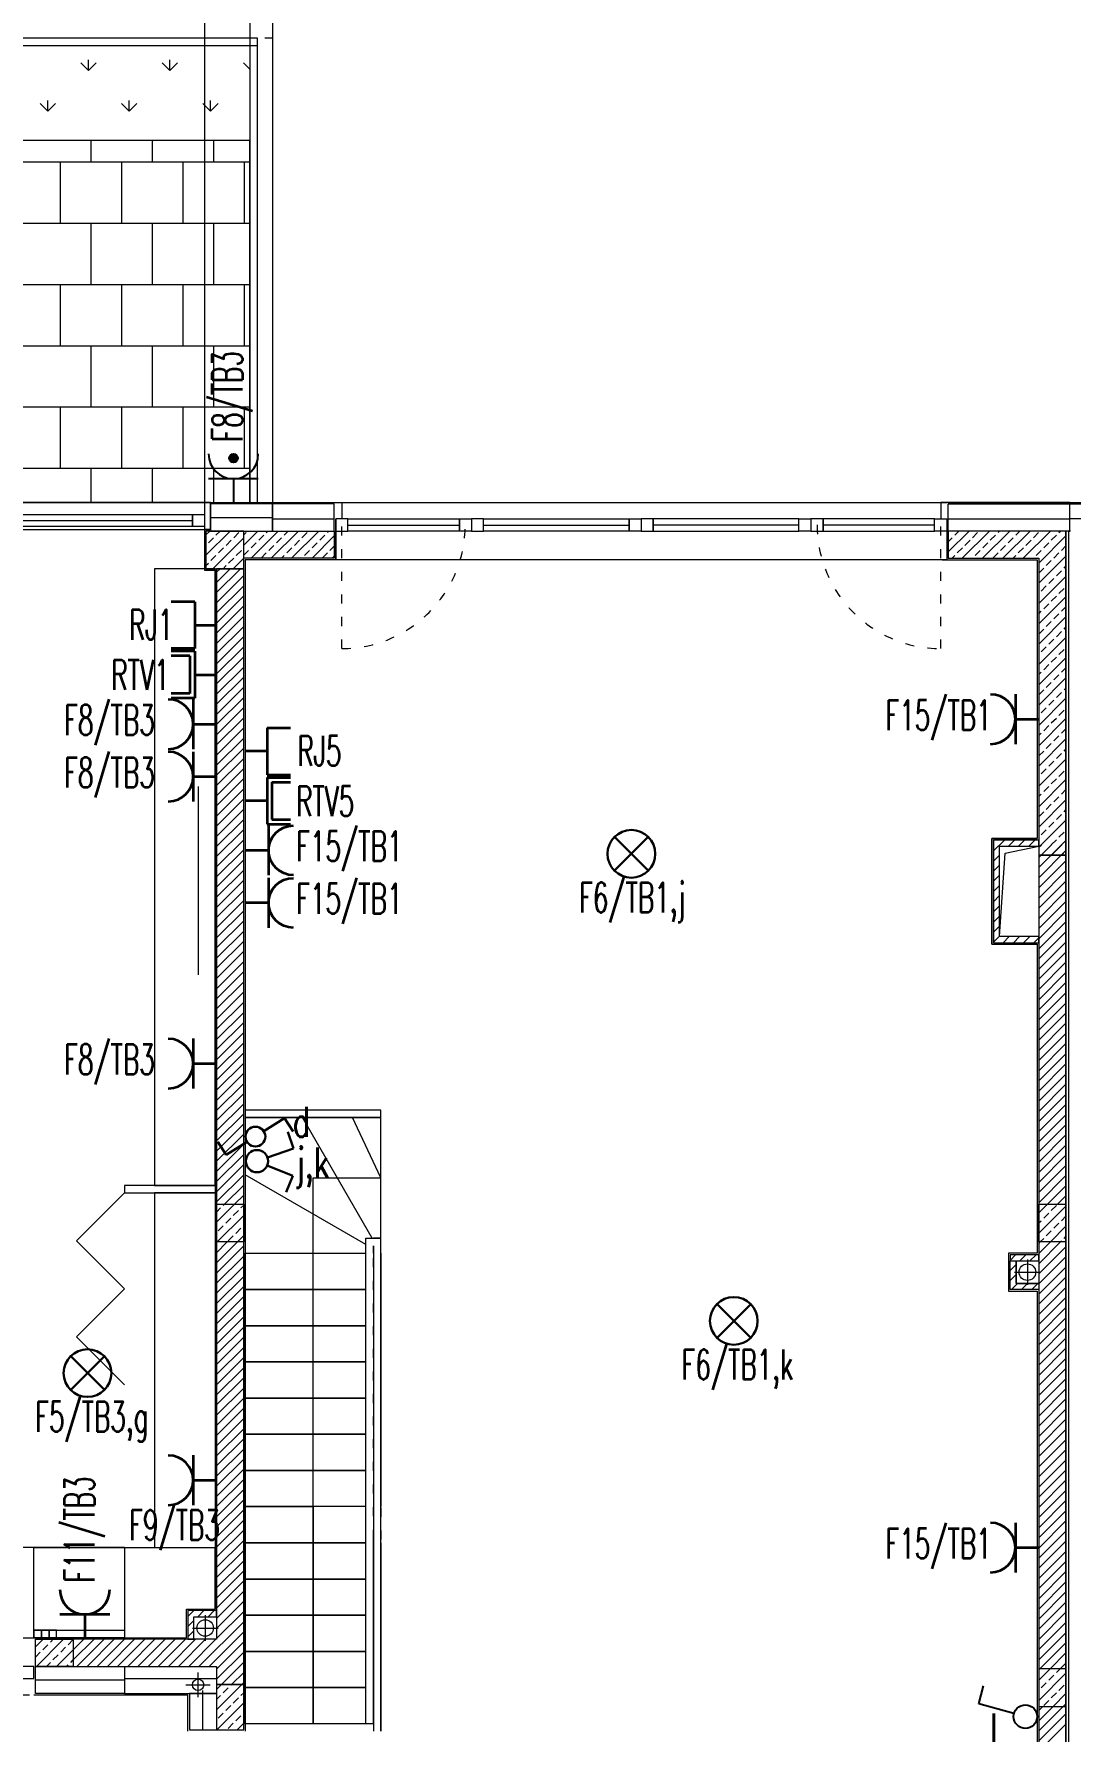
# Model space of a CAD drawing. Header units: millimetres. Extents: x 1780 to 154263, y -7240 to 17216.
# Drawn here: x 71203 to 71889, y 3491 to 4617 of the extents above; entities that cross this region are included whole.
import ezdxf
from ezdxf.enums import TextEntityAlignment as Align

# ---------------------------------------------------------------- set-up
doc = ezdxf.new("R2010")
doc.units = ezdxf.units.MM
doc.linetypes.add('ACAD_ISO03W100', pattern=[30, 12, -18])
for name, color, linetype, lineweight in [('2d_SX_aranżacja drukowana', 200, 'Continuous', 5), ('2d_SX_aranżacja niedrukowana', 191, 'Continuous', 5), ('2d_SX_gruba przekroje', 90, 'Continuous', 20), ('2d_SX_instalacje - kanalizacja opadowa', 130, 'Continuous', 5), ('2d_SX_instalacje szkic - kanalizacja sanitarna', 44, 'Continuous', 5), ('2d_SX_oznaczenia', 40, 'Continuous', 0), ('2d_SX_przebicia', 96, 'Continuous', 13), ('2d_SX_stolarka drzwiowa', 211, 'Continuous', 5), ('2d_SX_stolarka okienna', 5, 'Continuous', 5), ('2d_SX_szraf', 251, 'Continuous', 0), ('2d_SX_warstwy', 181, 'Continuous', 9), ('2d_SX_widok', 10, 'Continuous', 9)]:
    doc.layers.add(name, color=color, linetype=linetype, lineweight=lineweight)
doc.layers.add('2d_SX_PZT_50% pow biol czynna', color=7, linetype='Continuous', lineweight=9, true_color=0x328217)
doc.layers.add('2d_SX_rewizja 18 września', color=210, linetype='Continuous')
doc.layers.add('60 instalacje elektryka', color=10, linetype='Continuous')
doc.styles.add('OPIS', font='simplex.shx', dxfattribs={"width": 0.7, "height": 4})
doc.styles.add('superhelix light', font='')
doc.styles.get('superhelix light').set_extended_font_data('Bahnschrift Light')
doc.linetypes.add('ZIGZAG', pattern='A,0.00254,-5.08,[131,ltypeshp.shx,S=5.08,R=0,X=-5.08,Y=0],-10.16,[131,ltypeshp.shx,S=5.08,R=180,X=5.08,Y=0],-5.08', length=20.32254)

# ---------------------------------------------------------------- blocks, each defined once
blk = doc.blocks.new('PDKLD 1 A')
at = {"layer": '2d_SX_aranżacja drukowana', "color": 8}
for p, q in [((76495, -14179), (76195, -14179)), ((76495, -14179), (76555, -14179)), ((76555, -14220), (76555, -14179)), ((76195, -14239), (76536, -14239))]:
    blk.add_line(p, q, dxfattribs=at)
at = {"layer": '2d_SX_aranżacja drukowana', "color": 8, "ltscale": 5}
for p, q in [((76435, -14179), (76495, -14179)), ((76435, -14239), (76435, -14179)), ((76495, -14179), (76495, -14239)), ((76440, -14234), (76435, -14234)), ((76435, -14234), (76435, -14239)), ((76435, -14239), (76435, -14234)), ((76435, -14234), (76495, -14234)), ((76445, -14234), (76440, -14234)), ((76440, -14234), (76440, -14239)), ((76440, -14239), (76440, -14234)), ((76450, -14234), (76445, -14234)), ((76445, -14234), (76445, -14239)), ((76445, -14239), (76445, -14234)), ((76450, -14239), (76450, -14234)), ((76435, -14239), (76440, -14239)), ((76495, -14239), (76435, -14239)), ((76440, -14239), (76445, -14239)), ((76445, -14239), (76450, -14239))]:
    blk.add_line(p, q, dxfattribs=at)
at = {"layer": '2d_SX_aranżacja niedrukowana', "color": 8}
for p, q in [((76555, -13530), (76515, -13530)), ((76515, -13530), (76515, -13939)), ((76555, -13939), (76555, -13530)), ((76543.8, -13674.5), (76543.8, -13799.4)), ((76495, -13939), (76495, -13944)), ((76555, -13939), (76495, -13939)), ((76495, -13939), (76495, -13944)), ((76495, -13944), (76555, -13944)), ((76515, -13939), (76555, -13939)), ((76555, -13944), (76515, -13944)), ((76515, -13944), (76515, -14179)), ((76500, -14179), (76515, -14179))]:
    blk.add_line(p, q, dxfattribs=at)
at = {"layer": '2d_SX_gruba przekroje', "color": 8}
for p, q in [((76552, -13504), (76552, -13486)), ((76552, -13486), (76635, -13486)), ((76635, -13486), (76639, -13486)), ((76639, -13486), (76639, -13497)), ((77040, -13486), (77036, -13486)), ((77036, -13486), (77036, -13497)), ((77100, -13486), (77040, -13486)), ((77121.5, -13486), (77100, -13486)), ((77121.5, -13486), (77143, -13486)), ((76552, -13504), (76548, -13504)), ((76548, -13504), (76548, -13531)), ((76639, -13497), (76635, -13497)), ((76635, -13497), (76635, -13524)), ((77036, -13497), (77040, -13497)), ((77040, -13497), (77040, -13524)), ((76635, -13524), (76575, -13524)), ((76575, -13524), (76575, -14277)), ((77040, -13524), (77036.9, -13524)), ((77036.9, -13524), (77100, -13524)), ((77100, -13524), (77100, -13709)), ((76548, -13531), (76555, -13531)), ((76555, -13531), (76555, -14220)), ((77070, -13779), (77070, -13709)), ((77070, -13709), (77100, -13709)), ((77070, -13773), (77070, -13709)), ((77070, -13709), (77100, -13709)), ((77100, -13709), (77070, -13709)), ((77070, -13709), (77070, -13779)), ((77070, -13779), (77100, -13779)), ((77070, -13779), (77100, -13779)), ((77100, -13779), (77100, -13984)), ((77100, -13984), (77081, -13984)), ((77081, -13984), (77081, -13990)), ((77081, -13990), (77081, -14009)), ((77081, -14003), (77081, -14009)), ((77081, -14009), (77100, -14009)), ((77081, -14009), (77100, -14009)), ((77100, -14009), (77100, -14239)), ((76536, -14239), (76536, -14220)), ((76536, -14220), (76555, -14220)), ((76536, -14239), (76536, -14220)), ((76536, -14220), (76555, -14220)), ((76435, -14239), (76536, -14239)), ((77100, -14239), (77100, -14239)), ((77100, -14239), (77100, -14282)), ((76537, -14277), (76435, -14277)), ((76537, -14301), (76537, -14277)), ((76575, -14277), (76575, -14301)), ((77100, -14282), (77100, -14282)), ((77100, -14282), (77100, -14688))]:
    blk.add_line(p, q, dxfattribs=at)
at = {"layer": '2d_SX_instalacje - kanalizacja opadowa', "color": 8}
for p, q in [((76535.6, -14270.2), (76551.9, -14270.2)), ((76543.8, -14278.4), (76543.8, -14262))]:
    blk.add_line(p, q, dxfattribs=at)
blk.add_circle((76543.8, -14270.2), 3.75, dxfattribs=at)
at = {"layer": '2d_SX_instalacje szkic - kanalizacja sanitarna', "color": 8}
for p, q in [((77093.5, -13988), (77093.5, -14005)), ((77085, -13996.5), (77102, -13996.5)), ((76548.5, -14224), (76548.5, -14241)), ((76540, -14232.5), (76557, -14232.5))]:
    blk.add_line(p, q, dxfattribs=at)
for centre in [(77093.5, -13996.5), (76548.5, -14232.5)]:
    blk.add_circle(centre, 5.5, dxfattribs=at)
at = {"layer": '2d_SX_oznaczenia', "color": 8, "ltscale": 0.5}
for p, q in [((76665, -13934), (76646.2, -13894)), ((76620, -14296), (76620, -13934)), ((76620, -13934), (76665, -13934)), ((76620, -14152), (76620, -14296))]:
    blk.add_line(p, q, dxfattribs=at)
at = {"layer": '2d_SX_przebicia', "color": 8}
for p, q in [((77075, -13714), (77101, -13714)), ((77075, -13774), (77075, -13714)), ((77075, -13774), (77078.7, -13718.6)), ((77078.7, -13718.6), (77101, -13714)), ((77101, -13714), (77101, -13774)), ((77101, -13774), (77075, -13774)), ((77086, -13989), (77101, -13989)), ((77086, -14004), (77086, -13989)), ((77101, -13989), (77101, -14004)), ((77101, -14004), (77086, -14004)), ((76541, -14225), (76556, -14225)), ((76541, -14240), (76541, -14225)), ((76556, -14225), (76556, -14240)), ((76556, -14240), (76541, -14240))]:
    blk.add_line(p, q, dxfattribs=at)
at = {"layer": '2d_SX_PZT_50% pow biol czynna', "color": 8}
for p, q in [((76578, -12895), (76578, -13246)), ((76578, -13246), (75808, -13246))]:
    blk.add_line(p, q, dxfattribs=at)
at = {"layer": '2d_SX_stolarka drzwiowa', "color": 8}
for p, q in [((76495, -13944), (76463.2, -13975.8)), ((76463.2, -13975.8), (76495, -14007.6)), ((76495, -14007.6), (76463.2, -14039.4)), ((76463.2, -14039.4), (76495, -14071.2))]:
    blk.add_line(p, q, dxfattribs=at)
at = {"layer": '2d_SX_stolarka okienna', "color": 8}
for p, q in [((76552, -13486), (75834, -13486)), ((76373, -13494), (76540, -13494)), ((76540, -13502), (76540, -13494)), ((76540, -13494), (76548, -13494)), ((76540, -13494), (76540, -13502)), ((76548, -13486), (76548, -13504)), ((76552, -13486), (76548, -13486)), ((76548, -13494), (76548, -13502)), ((76552, -13504), (76552, -13486)), ((76552, -13504), (76552, -13486)), ((75834, -13504), (76552, -13504)), ((76373, -13498), (76540, -13498)), ((76540, -13502), (76373, -13502)), ((76548, -13502), (76540, -13502)), ((76548, -13502), (76548, -13502)), ((76548, -13504), (76552, -13504)), ((76435, -14258), (76427, -14258)), ((76435, -14266), (76435, -14258)), ((76435, -14258), (76435, -14258)), ((76427, -14266), (76435, -14266))]:
    blk.add_line(p, q, dxfattribs=at)
at = {"layer": '2d_SX_stolarka okienna', "color": 8, "linetype": 'ACAD_ISO03W100', "ltscale": 0.5}
for p, q in [((76639, -13583), (76639, -13501)), ((77036, -13583), (77036, -13501))]:
    blk.add_line(p, q, dxfattribs=at)
at = {"layer": '2d_SX_stolarka okienna', "color": 8}
for points in [[(76635, -13505), (76643, -13505), (76643, -13497), (76635, -13497), (76635, -13505)], [(76643, -13505), (76643, -13497), (76717, -13497), (76717, -13505)], [(76725, -13505), (76717, -13505), (76717, -13497), (76725, -13497), (76725, -13505)], [(76725, -13505), (76733, -13505), (76733, -13497), (76725, -13497), (76725, -13505)], [(76733, -13505), (76733, -13497), (76829.5, -13497), (76829.5, -13505)], [(76837.5, -13505), (76829.5, -13505), (76829.5, -13497), (76837.5, -13497), (76837.5, -13505)], [(76837.5, -13505), (76845.5, -13505), (76845.5, -13497), (76837.5, -13497), (76837.5, -13505)], [(76942, -13505), (76942, -13497), (76845.5, -13497), (76845.5, -13505)], [(76950, -13505), (76942, -13505), (76942, -13497), (76950, -13497), (76950, -13505)], [(76950, -13505), (76958, -13505), (76958, -13497), (76950, -13497), (76950, -13505)], [(77032, -13505), (77032, -13497), (76958, -13497), (76958, -13505)], [(77040, -13505), (77032, -13505), (77032, -13497), (77040, -13497), (77040, -13505)]]:
    blk.add_lwpolyline(points, close=True, dxfattribs=at)
for points in [[(76643, -13501), (76717, -13501)], [(76733, -13501), (76829.5, -13501)], [(76942, -13501), (76845.5, -13501)], [(77032, -13501), (76958, -13501)]]:
    blk.add_lwpolyline(points, dxfattribs=at)
at = {"layer": '2d_SX_stolarka okienna', "color": 8, "linetype": 'ACAD_ISO03W100', "ltscale": 0.5}
for centre, start, end in [((76638.8, -13500.9), 270.1168, 359.9514), ((77036.2, -13500.9), 180.0486, 269.8832)]:
    blk.add_arc(centre, 82.1, start, end, dxfattribs=at)
at = {"layer": '2d_SX_szraf', "color": 8}
blk.add_line((76548, -12925), (76548, -13486), dxfattribs=at)
at = {"layer": '2d_SX_szraf', "color": 8, "linetype": 'Continuous'}
for p, q in [((76471.2, -13199.6), (76466.1, -13194.5)), ((76471.2, -13199.6), (76471.2, -13192.5)), ((76471.2, -13199.6), (76476.2, -13194.5)), ((76525.1, -13199.6), (76520, -13194.5)), ((76525.1, -13199.6), (76525.1, -13192.5)), ((76525.1, -13199.6), (76530.1, -13194.5)), ((76578, -13198.7), (76573.9, -13194.5)), ((76444.2, -13226.5), (76439.2, -13221.5)), ((76444.2, -13226.5), (76444.2, -13219.4)), ((76444.2, -13226.5), (76449.3, -13221.5)), ((76498.1, -13226.5), (76493.1, -13221.5)), ((76498.1, -13226.5), (76498.1, -13219.4)), ((76498.1, -13226.5), (76503.2, -13221.5)), ((76552, -13226.5), (76546.9, -13221.5)), ((76552, -13226.5), (76552, -13219.4)), ((76552, -13226.5), (76557, -13221.5)), ((76472.9, -13260.2), (76472.9, -13246)), ((76513.6, -13260.2), (76513.6, -13246)), ((76554.2, -13260.2), (76554.2, -13246)), ((75808, -13260.2), (76578, -13260.2)), ((76452.6, -13300.8), (76452.6, -13260.2)), ((76493.3, -13300.8), (76493.3, -13260.2)), ((76533.9, -13300.8), (76533.9, -13260.2)), ((76574.5, -13300.8), (76574.5, -13260.2)), ((75808, -13300.8), (76578, -13300.8)), ((76472.9, -13341.5), (76472.9, -13300.8)), ((76513.6, -13341.5), (76513.6, -13300.8)), ((76554.2, -13341.5), (76554.2, -13300.8)), ((75808, -13341.5), (76578, -13341.5)), ((76452.6, -13382.1), (76452.6, -13341.5)), ((76493.3, -13382.1), (76493.3, -13341.5)), ((76533.9, -13382.1), (76533.9, -13341.5)), ((76574.5, -13382.1), (76574.5, -13341.5)), ((75808, -13382.1), (76578, -13382.1)), ((76472.9, -13422.7), (76472.9, -13382.1)), ((76513.6, -13422.7), (76513.6, -13382.1)), ((76554.2, -13422.7), (76554.2, -13382.1)), ((75808, -13422.7), (76578, -13422.7)), ((76452.6, -13463.4), (76452.6, -13422.7)), ((76493.3, -13463.4), (76493.3, -13422.7)), ((76533.9, -13463.4), (76533.9, -13422.7)), ((76574.5, -13463.4), (76574.5, -13422.7)), ((75808, -13463.4), (76578, -13463.4)), ((76472.9, -13486), (76472.9, -13463.4)), ((76513.6, -13486), (76513.6, -13463.4)), ((76554.2, -13486), (76554.2, -13463.4)), ((76549, -13507.6), (76551.6, -13505)), ((76549, -13521.1), (76565.1, -13505)), ((76555.6, -13507.7), (76558.4, -13505)), ((76567.4, -13509.4), (76570.8, -13506)), ((76574, -13514.3), (76583.4, -13505)), ((76574, -13507.6), (76575.6, -13506)), ((76578.9, -13523), (76596.9, -13505)), ((76589, -13506), (76590.1, -13505)), ((76592.3, -13523), (76610.3, -13505)), ((76600.8, -13507.7), (76603.6, -13505)), ((76605.8, -13523), (76623.8, -13505)), ((76612.6, -13509.4), (76616, -13506)), ((76629.5, -13506), (76630.5, -13505)), ((77041, -13505.3), (77041.4, -13505)), ((77041, -13518.8), (77054.9, -13505)), ((77045.3, -13507.7), (77048.1, -13505)), ((77050.3, -13523), (77068.3, -13505)), ((77057.1, -13509.4), (77060.5, -13506)), ((77063.8, -13523), (77081.8, -13505)), ((77074, -13506), (77075.1, -13505)), ((77077.3, -13523), (77095.3, -13505)), ((77085.8, -13507.7), (77088.5, -13505)), ((77090.7, -13523), (77108.7, -13505)), ((77097.5, -13509.4), (77100.9, -13506)), ((77114.4, -13506), (77115.5, -13505)), ((76550.6, -13512.8), (76553.9, -13509.4)), ((76553.6, -13530), (76574, -13509.5)), ((76557.3, -13519.5), (76560.7, -13516.1)), ((76562.3, -13514.5), (76565.7, -13511.1)), ((76578.9, -13516.1), (76582.3, -13512.8)), ((76584, -13511.1), (76587.4, -13507.7)), ((76590.7, -13517.8), (76594.1, -13514.5)), ((76595.8, -13512.8), (76599.1, -13509.4)), ((76602.5, -13519.5), (76605.9, -13516.1)), ((76607.6, -13514.5), (76610.9, -13511.1)), ((76619.3, -13523), (76634, -13508.2)), ((76619.3, -13516.1), (76622.7, -13512.8)), ((76624.4, -13511.1), (76627.8, -13507.7)), ((76631.1, -13517.8), (76634, -13515)), ((77041, -13512.1), (77043.7, -13509.4)), ((77047, -13519.5), (77050.4, -13516.1)), ((77052.1, -13514.5), (77055.5, -13511.1)), ((77063.9, -13516.1), (77067.2, -13512.8)), ((77068.9, -13511.1), (77072.3, -13507.7)), ((77075.7, -13517.8), (77079, -13514.5)), ((77080.7, -13512.8), (77084.1, -13509.4)), ((77087.4, -13519.5), (77090.8, -13516.1)), ((77092.5, -13514.5), (77095.9, -13511.1)), ((77101, -13526.2), (77119, -13508.2)), ((77104.3, -13516.1), (77107.6, -13512.8)), ((77109.3, -13511.1), (77112.7, -13507.7)), ((77116.1, -13517.8), (77119, -13514.9)), ((76549, -13527.8), (76550.6, -13526.3)), ((76552.2, -13524.6), (76555.6, -13521.2)), ((76560.3, -13530), (76562.3, -13527.9)), ((76564, -13526.3), (76567.4, -13522.9)), ((76567.1, -13530), (76574, -13523)), ((76569.1, -13521.2), (76572.5, -13517.8)), ((76574, -13521.1), (76577.3, -13517.8)), ((76585.7, -13522.9), (76589, -13519.5)), ((76599.1, -13523), (76600.8, -13521.2)), ((76612.5, -13523), (76612.6, -13522.9)), ((76614.3, -13521.2), (76617.7, -13517.8)), ((76626.1, -13522.9), (76629.5, -13519.5)), ((76632.7, -13523), (76634, -13521.7)), ((77043.6, -13523), (77045.3, -13521.2)), ((77057.1, -13523), (77057.1, -13522.9)), ((77058.8, -13521.2), (77062.2, -13517.8)), ((77070.6, -13522.9), (77074, -13519.5)), ((77084, -13523), (77085.8, -13521.2)), ((77097.5, -13523), (77097.5, -13522.9)), ((77099.2, -13521.2), (77102.6, -13517.8)), ((77101, -13539.6), (77119, -13521.6)), ((77106, -13527.9), (77109.3, -13524.6)), ((77111, -13522.9), (77114.4, -13519.5)), ((77117.8, -13529.6), (77119, -13528.4)), ((76556, -13532.3), (76558.4, -13530)), ((76556, -13539.1), (76565.1, -13530)), ((76556, -13545.8), (76571.9, -13530)), ((76556, -13552.5), (76574, -13534.5)), ((76573.8, -13530), (76574, -13529.7)), ((77101, -13532.9), (77104.3, -13529.6)), ((77101, -13553.1), (77119, -13535.1)), ((77107.6, -13539.7), (77111, -13536.4)), ((77112.7, -13534.7), (77116.1, -13531.3)), ((76556, -13559.3), (76574, -13541.3)), ((76556, -13566), (76574, -13548)), ((77101, -13566.6), (77119, -13548.6)), ((77102.6, -13544.8), (77106, -13541.4)), ((77109.3, -13551.5), (77112.7, -13548.1)), ((77114.4, -13546.5), (77117.8, -13543.1)), ((76556, -13572.7), (76574, -13554.7)), ((76556, -13579.5), (76574, -13561.5)), ((77101, -13559.8), (77102.6, -13558.2)), ((77101, -13580), (77119, -13562)), ((77104.3, -13556.6), (77107.6, -13553.2)), ((77111, -13563.3), (77114.4, -13559.9)), ((77116.1, -13558.2), (77119, -13555.3)), ((76556, -13586.2), (76574, -13568.2)), ((77101, -13573.3), (77104.3, -13570)), ((77106, -13568.3), (77109.3, -13565)), ((77112.7, -13575.1), (77116.1, -13571.7)), ((77117.8, -13570), (77119, -13568.8)), ((76556, -13593), (76574, -13575)), ((76556, -13599.7), (76574, -13581.7)), ((77101, -13593.5), (77119, -13575.5)), ((77102.6, -13585.2), (77106, -13581.8)), ((77107.6, -13580.1), (77111, -13576.8)), ((77114.4, -13586.9), (77117.8, -13583.5)), ((76556, -13606.4), (76574, -13588.4)), ((76556, -13613.2), (76574, -13595.2)), ((77101, -13607), (77119, -13589)), ((77104.3, -13597), (77107.6, -13593.6)), ((77109.3, -13591.9), (77112.7, -13588.6)), ((77116.1, -13598.7), (77119, -13595.7)), ((76556, -13619.9), (76574, -13601.9)), ((77101, -13600.2), (77102.6, -13598.7)), ((77101, -13620.4), (77119, -13602.4)), ((77106, -13608.8), (77109.3, -13605.4)), ((77111, -13603.7), (77114.4, -13600.3)), ((76556, -13626.6), (76574, -13608.6)), ((76556, -13633.4), (76574, -13615.4)), ((77101, -13613.7), (77104.3, -13610.4)), ((77101, -13633.9), (77119, -13615.9)), ((77107.6, -13620.5), (77111, -13617.2)), ((77112.7, -13615.5), (77116.1, -13612.1)), ((77117.8, -13610.4), (77119, -13609.2)), ((76556, -13640.1), (76574, -13622.1)), ((76556, -13646.8), (76574, -13628.8)), ((77101, -13647.4), (77119, -13629.4)), ((77102.6, -13625.6), (77106, -13622.2)), ((77109.3, -13632.3), (77112.7, -13629)), ((77114.4, -13627.3), (77117.8, -13623.9)), ((76556, -13653.6), (76574, -13635.6)), ((77101, -13640.6), (77102.6, -13639.1)), ((77104.3, -13637.4), (77107.6, -13634)), ((77111, -13644.1), (77114.4, -13640.8)), ((77116.1, -13639.1), (77119, -13636.1)), ((76556, -13660.3), (76574, -13642.3)), ((76556, -13667), (76574, -13649)), ((77101, -13660.9), (77119, -13642.9)), ((77101, -13654.1), (77104.3, -13650.9)), ((77106, -13649.2), (77109.3, -13645.8)), ((77112.7, -13655.9), (77116.1, -13652.5)), ((77117.8, -13650.9), (77119, -13649.6)), ((76556, -13673.8), (76574, -13655.8)), ((76556, -13680.5), (76574, -13662.5)), ((77101, -13674.3), (77119, -13656.3)), ((77102.6, -13666), (77106, -13662.6)), ((77107.6, -13661), (77111, -13657.6)), ((76556, -13687.2), (76574, -13669.2)), ((77101, -13687.8), (77119, -13669.8)), ((77104.3, -13677.8), (77107.6, -13674.4)), ((77109.3, -13672.7), (77112.7, -13669.4)), ((77114.4, -13667.7), (77117.8, -13664.3)), ((76556, -13694), (76574, -13676)), ((76556, -13700.7), (76574, -13682.7)), ((77101, -13681.1), (77102.6, -13679.5)), ((77101, -13701.3), (77119, -13683.3)), ((77106, -13689.6), (77109.3, -13686.2)), ((77111, -13684.5), (77114.4, -13681.2)), ((77116.1, -13679.5), (77119, -13676.5)), ((76556, -13707.5), (76574, -13689.5)), ((76556, -13714.2), (76574, -13696.2)), ((77101, -13694.5), (77104.3, -13691.3)), ((77101, -13714.7), (77119, -13696.7)), ((77112.7, -13696.3), (77116.1, -13692.9)), ((77117.8, -13691.3), (77119, -13690)), ((76556, -13720.9), (76574, -13702.9)), ((77102.6, -13706.4), (77106, -13703.1)), ((77107.6, -13701.4), (77111, -13698)), ((77114.4, -13708.1), (77117.8, -13704.7)), ((76556, -13727.7), (76574, -13709.7)), ((76556, -13734.4), (76574, -13716.4)), ((77071, -13710.4), (77071.4, -13710)), ((77071, -13717.1), (77078.2, -13710)), ((77071, -13723.9), (77075, -13719.9)), ((77080.9, -13714), (77084.9, -13710)), ((77087.6, -13714), (77091.6, -13710)), ((77094.4, -13714), (77098.4, -13710)), ((77101, -13714.7), (77102.8, -13713)), ((77101, -13721.5), (77109.5, -13713)), ((77101, -13728.2), (77116.3, -13713)), ((77101, -13734.9), (77119, -13716.9)), ((77102.5, -13720), (77102.6, -13719.9)), ((77104.3, -13718.2), (77107.6, -13714.8)), ((77109.3, -13713.2), (77112.7, -13709.8)), ((77109.3, -13720), (77119, -13710.2)), ((77116.1, -13719.9), (77119, -13716.9)), ((76556, -13741.1), (76574, -13723.1)), ((76556, -13747.9), (76574, -13729.9)), ((77071, -13730.6), (77075, -13726.6)), ((77101, -13741.7), (77119, -13723.7)), ((77101, -13748.4), (77119, -13730.4)), ((76556, -13754.6), (76574, -13736.6)), ((77071, -13737.3), (77075, -13733.3)), ((77071, -13744.1), (77075, -13740.1)), ((77101, -13755.1), (77119, -13737.1)), ((76556, -13761.3), (76574, -13743.3)), ((76556, -13768.1), (76574, -13750.1)), ((77071, -13750.8), (77075, -13746.8)), ((77071, -13757.5), (77075, -13753.5)), ((77101, -13761.9), (77119, -13743.9)), ((77101, -13768.6), (77119, -13750.6)), ((76556, -13774.8), (76574, -13756.8)), ((76556, -13781.5), (76574, -13763.5)), ((77071, -13764.3), (77075, -13760.3)), ((77101, -13775.4), (77119, -13757.4)), ((77101, -13782.1), (77119, -13764.1)), ((76556, -13788.3), (76574, -13770.3)), ((77071, -13771), (77075, -13767)), ((77071, -13777.7), (77075, -13773.7)), ((77077.5, -13778), (77081.5, -13774)), ((77084.3, -13778), (77088.3, -13774)), ((77091, -13778), (77095, -13774)), ((77097.7, -13778), (77101, -13774.7)), ((77101, -13788.8), (77119, -13770.8)), ((76556, -13795), (76574, -13777)), ((76556, -13801.7), (76574, -13783.7)), ((77101, -13795.6), (77119, -13777.6)), ((77101, -13802.3), (77119, -13784.3)), ((76556, -13808.5), (76574, -13790.5)), ((76556, -13815.2), (76574, -13797.2)), ((77101, -13809), (77119, -13791)), ((77101, -13815.8), (77119, -13797.8)), ((76556, -13821.9), (76574, -13803.9)), ((77101, -13822.5), (77119, -13804.5)), ((76556, -13828.7), (76574, -13810.7)), ((76556, -13835.4), (76574, -13817.4)), ((77101, -13829.2), (77119, -13811.2)), ((77101, -13836), (77119, -13818)), ((76556, -13842.2), (76574, -13824.2)), ((76556, -13848.9), (76574, -13830.9)), ((77101, -13842.7), (77119, -13824.7)), ((77101, -13849.4), (77119, -13831.4)), ((76556, -13855.6), (76574, -13837.6)), ((77101, -13856.2), (77119, -13838.2)), ((76556, -13862.4), (76574, -13844.4)), ((76556, -13869.1), (76574, -13851.1)), ((77101, -13862.9), (77119, -13844.9)), ((77101, -13869.6), (77119, -13851.6)), ((76556, -13875.8), (76574, -13857.8)), ((76556, -13882.6), (76574, -13864.6)), ((77101, -13876.4), (77119, -13858.4)), ((77101, -13883.1), (77119, -13865.1)), ((76556, -13889.3), (76574, -13871.3)), ((77101, -13889.9), (77119, -13871.9)), ((76556, -13896), (76574, -13878)), ((76556, -13902.8), (76574, -13884.8)), ((77101, -13896.6), (77119, -13878.6)), ((77101, -13903.3), (77119, -13885.3)), ((76556, -13909.5), (76574, -13891.5)), ((76556, -13916.2), (76574, -13898.2)), ((77101, -13910.1), (77119, -13892.1)), ((77101, -13916.8), (77119, -13898.8)), ((76556, -13923), (76574, -13905)), ((77101, -13923.5), (77119, -13905.5)), ((76556, -13929.7), (76574, -13911.7)), ((76556, -13936.4), (76574, -13918.4)), ((77101, -13930.3), (77119, -13912.3)), ((77101, -13937), (77119, -13919)), ((76556, -13943.2), (76574, -13925.2)), ((76556, -13949.9), (76574, -13931.9)), ((77101, -13943.7), (77119, -13925.7)), ((77101, -13950.5), (77119, -13932.5)), ((76561.2, -13951.5), (76574, -13938.7)), ((77106.8, -13951.5), (77119, -13939.2)), ((76556, -13963.4), (76567.9, -13951.5)), ((76556, -13956.7), (76558.7, -13953.9)), ((76560.4, -13952.3), (76561.2, -13951.5)), ((76567.1, -13959), (76570.5, -13955.6)), ((76567.9, -13951.5), (76574, -13945.4)), ((76572.2, -13953.9), (76574, -13952.1)), ((77101, -13957.2), (77106.8, -13951.5)), ((77101, -13970.7), (77119, -13952.7)), ((77109.3, -13955.6), (77112.7, -13952.3)), ((77113.5, -13951.5), (77119, -13945.9)), ((76556.4, -13976.5), (76574, -13958.9)), ((76557, -13969.1), (76560.4, -13965.7)), ((76562.1, -13964), (76565.5, -13960.7)), ((76568.8, -13970.8), (76572.2, -13967.4)), ((76573.9, -13965.7), (76574, -13965.6)), ((77101, -13963.9), (77102.6, -13962.4)), ((77104.3, -13960.7), (77107.6, -13957.3)), ((77108.7, -13976.5), (77119, -13966.1)), ((77111, -13967.4), (77114.4, -13964)), ((77116.1, -13962.4), (77119, -13959.4)), ((76556, -13976.9), (76556.4, -13976.5)), ((76556, -13983.6), (76563.1, -13976.5)), ((76556, -13990.3), (76569.9, -13976.5)), ((76563.8, -13975.8), (76567.1, -13972.5)), ((76569.9, -13976.5), (76574, -13972.3)), ((77101, -13977.4), (77102, -13976.5)), ((77101, -13984.1), (77108.7, -13976.5)), ((77101, -13990.9), (77115.4, -13976.5)), ((77102, -13976.5), (77104.3, -13974.1)), ((77106, -13972.5), (77109.3, -13969.1)), ((77115.4, -13976.5), (77116.1, -13975.8)), ((77117.8, -13974.1), (77119, -13972.9)), ((76556, -13997.1), (76574, -13979.1)), ((76556, -14003.8), (76574, -13985.8)), ((77082, -13988.7), (77085.7, -13985)), ((77088.4, -13989), (77092.4, -13985)), ((77095.2, -13989), (77099.2, -13985)), ((77101, -13997.6), (77119, -13979.6)), ((77101, -14004.3), (77119, -13986.3)), ((76556, -14010.5), (76574, -13992.5)), ((76556, -14017.3), (76574, -13999.3)), ((77082, -13995.4), (77086, -13991.4)), ((77082, -14002.1), (77086, -13998.1)), ((77101, -14011.1), (77119, -13993.1)), ((77101, -14017.8), (77119, -13999.8)), ((76556, -14024), (76574, -14006)), ((76556, -14030.7), (76574, -14012.7)), ((77082.9, -14008), (77086.9, -14004)), ((77089.6, -14008), (77093.6, -14004)), ((77096.4, -14008), (77100.4, -14004)), ((77101, -14024.6), (77119, -14006.6)), ((76556, -14037.5), (76574, -14019.5)), ((77101, -14031.3), (77119, -14013.3)), ((77101, -14038), (77119, -14020)), ((76556, -14044.2), (76574, -14026.2)), ((76556, -14050.9), (76574, -14032.9)), ((77101, -14044.8), (77119, -14026.8)), ((77101, -14051.5), (77119, -14033.5)), ((76556, -14057.7), (76574, -14039.7)), ((76556, -14064.4), (76574, -14046.4)), ((77101, -14058.2), (77119, -14040.2)), ((76556, -14071.2), (76574, -14053.2)), ((77101, -14065), (77119, -14047)), ((77101, -14071.7), (77119, -14053.7)), ((76556, -14077.9), (76574, -14059.9)), ((76556, -14084.6), (76574, -14066.6)), ((77101, -14078.4), (77119, -14060.4)), ((77101, -14085.2), (77119, -14067.2)), ((76556, -14091.4), (76574, -14073.4)), ((76556, -14098.1), (76574, -14080.1)), ((77101, -14091.9), (77119, -14073.9)), ((76556, -14104.8), (76574, -14086.8)), ((77101, -14098.6), (77119, -14080.6)), ((77101, -14105.4), (77119, -14087.4)), ((76556, -14111.6), (76574, -14093.6)), ((76556, -14118.3), (76574, -14100.3)), ((77101, -14112.1), (77119, -14094.1)), ((77101, -14118.8), (77119, -14100.8)), ((76556, -14125), (76574, -14107)), ((76556, -14131.8), (76574, -14113.8)), ((77101, -14125.6), (77119, -14107.6)), ((76556, -14138.5), (76574, -14120.5)), ((77101, -14132.3), (77119, -14114.3)), ((77101, -14139.1), (77119, -14121.1)), ((76556, -14145.2), (76574, -14127.2)), ((76556, -14152), (76574, -14134)), ((77101, -14145.8), (77119, -14127.8)), ((77101, -14152.5), (77119, -14134.5)), ((76556, -14158.7), (76574, -14140.7)), ((76556, -14165.4), (76574, -14147.4)), ((77101, -14159.3), (77119, -14141.3)), ((76556, -14172.2), (76574, -14154.2)), ((77101, -14166), (77119, -14148)), ((77101, -14172.7), (77119, -14154.7)), ((76556, -14178.9), (76574, -14160.9)), ((76556, -14185.6), (76574, -14167.6)), ((77101, -14179.5), (77119, -14161.5)), ((77101, -14186.2), (77119, -14168.2)), ((76556, -14192.4), (76574, -14174.4)), ((76556, -14199.1), (76574, -14181.1)), ((77101, -14192.9), (77119, -14174.9)), ((76556, -14205.9), (76574, -14187.9)), ((77101, -14199.7), (77119, -14181.7)), ((77101, -14206.4), (77119, -14188.4)), ((76556, -14212.6), (76574, -14194.6)), ((76556, -14219.3), (76574, -14201.3)), ((77101, -14213.1), (77119, -14195.1)), ((77101, -14219.9), (77119, -14201.9)), ((76556, -14226.1), (76574, -14208.1)), ((76556, -14232.8), (76574, -14214.8)), ((77101, -14226.6), (77119, -14208.6)), ((76537, -14224.9), (76540.9, -14221)), ((76543.6, -14225), (76547.6, -14221)), ((76550.4, -14225), (76554.4, -14221)), ((76556, -14239.5), (76574, -14221.5)), ((77101, -14233.3), (77119, -14215.3)), ((77101, -14240.1), (77119, -14222.1)), ((76537, -14231.6), (76541, -14227.6)), ((76537, -14238.3), (76541, -14234.3)), ((76544.3, -14258), (76574, -14228.3)), ((76551.1, -14258), (76574, -14235)), ((77101, -14246.8), (77119, -14228.8)), ((77101, -14253.6), (77119, -14235.6)), ((76436, -14245), (76441.1, -14240)), ((76436, -14251.8), (76439.2, -14248.6)), ((76436.6, -14258), (76454.6, -14240)), ((76440.9, -14246.9), (76444.2, -14243.6)), ((76445.9, -14241.9), (76447.8, -14240)), ((76450, -14258), (76461, -14247)), ((76452.7, -14248.6), (76456, -14245.2)), ((76457.7, -14243.6), (76461, -14240.2)), ((76461, -14240.2), (76461.3, -14240)), ((76461, -14247), (76468, -14240)), ((76461, -14253.7), (76474.8, -14240)), ((76463.5, -14258), (76481.5, -14240)), ((76470.2, -14258), (76488.2, -14240)), ((76477, -14258), (76495, -14240)), ((76483.7, -14258), (76501.7, -14240)), ((76490.4, -14258), (76508.4, -14240)), ((76497.2, -14258), (76515.2, -14240)), ((76503.9, -14258), (76521.9, -14240)), ((76510.6, -14258), (76528.6, -14240)), ((76517.4, -14258), (76535.4, -14240)), ((76524.1, -14258), (76542.1, -14240)), ((76530.8, -14258), (76548.8, -14240)), ((76537.6, -14258), (76555.6, -14240)), ((76556, -14259.7), (76574, -14241.7)), ((76556, -14266.5), (76574, -14248.5)), ((77101.8, -14259.5), (77119, -14242.3)), ((77108.6, -14259.5), (77119, -14249)), ((76443.3, -14258), (76445.9, -14255.3)), ((76447.6, -14253.7), (76451, -14250.3)), ((76456.8, -14258), (76457.7, -14257)), ((76459.4, -14255.3), (76461, -14253.7)), ((76559.3, -14270), (76574, -14255.2)), ((77101, -14267), (77108.6, -14259.5)), ((77101, -14260.3), (77101.8, -14259.5)), ((77112.7, -14262.1), (77115.3, -14259.5)), ((77115.3, -14259.5), (77119, -14255.8)), ((76556, -14273.2), (76559.3, -14270)), ((76556, -14286.7), (76572.7, -14270)), ((76565.5, -14270.5), (76566, -14270)), ((76566, -14270), (76574, -14261.9)), ((76572.7, -14270), (76574, -14268.7)), ((77101, -14280.5), (77119, -14262.5)), ((77102.6, -14272.2), (77106, -14268.8)), ((77107.6, -14267.1), (77111, -14263.8)), ((77114.4, -14273.9), (77117.8, -14270.5)), ((76556, -14279.9), (76558.7, -14277.2)), ((76556.2, -14300), (76574, -14282.1)), ((76560.4, -14275.5), (76563.8, -14272.2)), ((76567.1, -14282.3), (76570.5, -14278.9)), ((76572.2, -14277.2), (76574, -14275.4)), ((77104.3, -14284), (77107.6, -14280.6)), ((77109.3, -14278.9), (77112.7, -14275.5)), ((77110.5, -14284.5), (77119, -14276)), ((77117.2, -14284.5), (77119, -14282.7)), ((76557, -14292.4), (76560.4, -14289)), ((76562.1, -14287.3), (76565.5, -14284)), ((76568.8, -14294.1), (76572.2, -14290.7)), ((76573.9, -14289), (76574, -14288.9)), ((77101, -14287.2), (77103.8, -14284.5)), ((77101, -14294), (77110.5, -14284.5)), ((77101, -14300.7), (77117.2, -14284.5)), ((77101, -14307.4), (77119, -14289.4)), ((76563.8, -14299.1), (76567.1, -14295.7)), ((76569.7, -14300), (76574, -14295.6)), ((77101, -14314.2), (77119, -14296.2))]:
    blk.add_line(p, q, dxfattribs=at)
at = {"layer": '2d_SX_szraf', "color": 8, "linetype": 'ZIGZAG'}
for p, q in [((76552, -13496), (76593, -13496)), ((76593, -13497), (76634, -13497)), ((77041, -13505), (77041, -13497)), ((77041, -13497), (77121.5, -13497)), ((77121.5, -13497), (77121.5, -13497)), ((77202, -13497), (77121.5, -13497)), ((77121.5, -13497), (77121.5, -13497)), ((76495, -14267), (76436, -14267)), ((76495, -14266), (76556, -14266)), ((76547, -14300), (76547, -14274))]:
    blk.add_line(p, q, dxfattribs=at)
at = {"layer": '2d_SX_warstwy', "color": 8}
for p, q in [((76593, -13487), (76552, -13487)), ((76552, -13487), (76552, -13505)), ((76634, -13487), (76593, -13487)), ((76593, -13487), (76593, -13505)), ((76593, -13505), (76593, -13487)), ((76634, -13505), (76634, -13487)), ((77041, -13505), (77041, -13487)), ((77041, -13487), (77121.5, -13487)), ((77121.5, -13487), (77041, -13487)), ((77121.5, -13505), (77121.5, -13486)), ((77121.5, -13505), (77121.5, -13486)), ((77202, -13487), (77121.5, -13487)), ((77121.5, -13487), (77202, -13487)), ((76574, -13505), (76549, -13505)), ((76549, -13505), (76549, -13530)), ((76552, -13505), (76593, -13505)), ((76574, -13505), (76634, -13505)), ((76574, -13523), (76574, -13505)), ((76574, -13530), (76574, -13505)), ((76593, -13505), (76634, -13505)), ((76634, -13505), (76634, -13523)), ((77119, -13505), (77041, -13505)), ((77041, -13505), (77041, -13523)), ((77121, -13505), (77119, -13505)), ((77119, -13505), (77119, -14707)), ((77119, -13720), (77119, -13505)), ((77119, -14707), (77119, -13505)), ((77119, -13505), (77119, -13505)), ((77119, -13505), (77119, -13720)), ((77121, -13505), (77121.5, -13505)), ((77121, -14707), (77121, -13505)), ((77122, -13505), (77121.5, -13505)), ((76634, -13523), (76574, -13523)), ((77041, -13523), (77101, -13523)), ((77101, -13523), (77101, -13720)), ((76549, -13530), (76574, -13530)), ((76556, -13530), (76556, -14240)), ((76574, -13530), (76556, -13530)), ((76574, -14270), (76574, -13530)), ((77101, -13710), (77071, -13710)), ((77071, -13710), (77071, -13778)), ((77075, -13774), (77075, -13714)), ((77075, -13714), (77101, -13714)), ((77101, -13714), (77101, -13710)), ((77101, -13720), (77119, -13720)), ((77101, -13720), (77101, -14281)), ((77119, -13720), (77101, -13720)), ((77101, -13774), (77075, -13774)), ((77101, -13778), (77101, -13774)), ((77071, -13778), (77075, -13778)), ((77075, -13778), (77101, -13778)), ((76556, -13951.5), (76574, -13951.5)), ((76556, -13976.5), (76556, -13951.5)), ((76574, -13951.5), (76574, -13976.5)), ((77101, -13951.5), (77119, -13951.5)), ((77101, -13976.5), (77101, -13951.5)), ((77119, -13951.5), (77119, -13976.5)), ((76574, -13976.5), (76556, -13976.5)), ((77119, -13976.5), (77101, -13976.5)), ((77101, -13985), (77082, -13985)), ((77082, -13985), (77082, -13989)), ((77082, -14008), (77082, -13989)), ((77082, -13989), (77086, -13989)), ((77082, -13989), (77086, -13989)), ((77086, -13989), (77086, -14004)), ((77086, -13989), (77086, -13989)), ((77086, -13989), (77101, -13989)), ((77101, -13989), (77101, -13985)), ((77101, -14008), (77082, -14008)), ((77086, -14004), (77101, -14004)), ((77101, -14004), (77101, -14008)), ((76556, -14221), (76537, -14221)), ((76537, -14221), (76537, -14240)), ((76541, -14240), (76541, -14225)), ((76541, -14225), (76556, -14225)), ((76556, -14225), (76556, -14221)), ((76436, -14240), (76461, -14240)), ((76436, -14258), (76436, -14240)), ((76461, -14240), (76461, -14258)), ((76556, -14240), (76461, -14240)), ((76461, -14240), (76461, -14258)), ((76537, -14240), (76541, -14240)), ((76461, -14258), (76436, -14258)), ((76436, -14258), (76495, -14258)), ((76436, -14276), (76436, -14258)), ((76461, -14258), (76556, -14258)), ((76495, -14258), (76495, -14276)), ((76495, -14258), (76495, -14276)), ((76556, -14258), (76556, -14270)), ((77119, -14259.5), (77101, -14259.5)), ((77101, -14259.5), (77101, -14284.5)), ((77119, -14284.5), (77119, -14259.5)), ((76574, -14270), (76556, -14270)), ((76556, -14270), (76556, -14300)), ((76556, -14270), (76574, -14270)), ((76574, -14300), (76574, -14270)), ((76495, -14276), (76436, -14276)), ((76495, -14276), (76538, -14276)), ((76538, -14276), (76556, -14276)), ((76556, -14276), (76538, -14276)), ((76538, -14276), (76538, -14300)), ((77101, -14281), (77101, -14281)), ((77101, -14281), (77101, -14689)), ((77101, -14284.5), (77119, -14284.5)), ((76538, -14300), (76556, -14300)), ((76556, -14300), (76574, -14300))]:
    blk.add_line(p, q, dxfattribs=at)
at = {"layer": '2d_SX_widok', "color": 8, "ltscale": 0.5}
for p, q in [((76593, -12880), (76593, -13486)), ((76578, -12895), (76578, -13246)), ((75803, -13183), (76583, -13183)), ((76583, -13183), (76583, -13486)), ((76578, -13246), (75808, -13246)), ((76578, -13246), (75808, -13246)), ((76578, -13486), (76578, -13246)), ((75808, -13486), (76578, -13486)), ((76635, -13486), (77040, -13486)), ((76635, -13524), (76635, -13497)), ((77040, -13497), (77040, -13524)), ((77040, -13524), (76635, -13524)), ((76665, -13889), (76575, -13889)), ((76575, -13889), (76575, -13894)), ((76575, -13894), (76665, -13894)), ((76665, -13894), (76575, -13894)), ((76575, -13894), (76575, -13984)), ((76659.2, -13974), (76613.1, -13894)), ((76665, -13894), (76665, -13889)), ((76665, -13984), (76665, -13894)), ((76655, -13978.2), (76575, -13932)), ((76655, -13984), (76655, -13974)), ((76655, -13974), (76665, -13974)), ((76665, -13974), (76660, -13974)), ((76660, -13979), (76660, -14301)), ((76665, -14301), (76665, -13974)), ((76575, -13984), (76655, -13984)), ((76575, -14008), (76575, -13984)), ((76575, -13984), (76655, -13984)), ((76655, -14170.6), (76655, -13984)), ((76665, -13984), (76665, -14008)), ((76575, -14032), (76575, -14008)), ((76575, -14008), (76655, -14008)), ((76655, -14008), (76575, -14008)), ((76665, -14008), (76665, -14032)), ((76575, -14056), (76575, -14032)), ((76575, -14032), (76655, -14032)), ((76655, -14032), (76575, -14032)), ((76665, -14032), (76665, -14056)), ((76575, -14080), (76575, -14056)), ((76575, -14056), (76655, -14056)), ((76655, -14056), (76575, -14056)), ((76665, -14056), (76665, -14080)), ((76575, -14104), (76575, -14080)), ((76575, -14080), (76655, -14080)), ((76655, -14080), (76575, -14080)), ((76665, -14080), (76665, -14104)), ((76575, -14128), (76575, -14104)), ((76575, -14104), (76655, -14104)), ((76655, -14104), (76575, -14104)), ((76665, -14104), (76665, -14128)), ((76655, -14128), (76575, -14128)), ((76575, -14152), (76575, -14128)), ((76575, -14128), (76655, -14128)), ((76665, -14128), (76665, -14152)), ((76665, -14152.8), (76665, -14128.8)), ((76575, -14176), (76575, -14152)), ((76575, -14152), (76620, -14152)), ((76655, -14152), (76575, -14152)), ((76575, -14200), (76575, -14176)), ((76575, -14176), (76655, -14176)), ((76655, -14176), (76575, -14176)), ((76655, -14296), (76655, -14170.6)), ((76660, -14296), (76660, -14173.3)), ((76665, -14176), (76665, -14200)), ((76665, -14176), (76665, -14176)), ((76665, -14176), (76665, -14176)), ((76655, -14200), (76575, -14200)), ((76575, -14224), (76575, -14200)), ((76575, -14200), (76655, -14200)), ((76665, -14200), (76665, -14224)), ((76575, -14248), (76575, -14224)), ((76575, -14224), (76655, -14224)), ((76655, -14224), (76575, -14224)), ((76665, -14224), (76665, -14248)), ((76575, -14272), (76575, -14248)), ((76575, -14248), (76655, -14248)), ((76655, -14248), (76575, -14248)), ((76665, -14248), (76665, -14272)), ((76575, -14296), (76575, -14272)), ((76575, -14272), (76655, -14272)), ((76655, -14272), (76575, -14272)), ((76665, -14272), (76665, -14296)), ((76660, -14296), (76575, -14296)), ((76660, -14296), (76655, -14296)), ((76665, -14296), (76665, -14301))]:
    blk.add_line(p, q, dxfattribs=at)
at = {"layer": '2d_SX_widok', "color": 8}
for p, q in [((76578, -12895), (76578, -13486)), ((75803, -13178), (76583, -13178)), ((76583, -13178), (76583, -13486))]:
    blk.add_line(p, q, dxfattribs=at)
at = {"layer": '2d_SX_widok', "color": 8, "linetype": 'ACAD_ISO03W100', "ltscale": 0.5}
for p, q in [((75793, -13178), (76593, -13178)), ((75793, -13178), (76593, -13178)), ((75793, -13178), (76593, -13178)), ((76593, -13178), (76593, -13486)), ((76660, -13984), (76660, -13979)), ((76660, -14173.3), (76660, -13984)), ((76665, -14152.8), (76665, -14176)), ((76537, -14277), (75793, -14277))]:
    blk.add_line(p, q, dxfattribs=at)
at = {"layer": '2d_SX_oznaczenia', "color": 8, "style": 'superhelix light', "text_generation_flag": 4}
for p in [(78013.7, -13848.8), (78242.4, -14015.6), (77387.3, -14164.7)]:
    blk.add_attdef('NUMER', text='', height=12, rotation=180, dxfattribs=at).set_placement(p, align=Align.MIDDLE_CENTER)
blk = doc.blocks.new('lampa1')
at = {"layer": '60 instalacje elektryka', "lineweight": 30}
for p, q in [((2045.4, 2946.7), (2067.7, 2924.4)), ((2067.7, 2946.7), (2045.4, 2924.4))]:
    blk.add_line(p, q, dxfattribs=at)
blk.add_circle((2056.6, 2935.6), 15.8, dxfattribs=at)
blk = doc.blocks.new('wyl jednbieg')
at = {"layer": '60 instalacje elektryka', "lineweight": 30}
for p, q in [((2059.8, 3882.8), (2066.3, 3897.4)), ((2066.3, 3897.4), (2075.7, 3893.3))]:
    blk.add_line(p, q, dxfattribs=at)
blk.add_circle((2057.2, 3876.9), 6.45, dxfattribs=at)
blk = doc.blocks.new('schodowy')
blk.add_blockref('wyl jednbieg', (82.3, 4.2))
at = {"rotation": 180}
blk.add_blockref('wyl jednbieg', (4196.7, 7758), dxfattribs=at)
blk = doc.blocks.new('swiecznikowy')
at = {"layer": '60 instalacje elektryka', "lineweight": 30}
for p, q in [((2664.24, 2089), (2665.41, 2097.95)), ((2678.19, 2087.04), (2664.24, 2089)), ((2679.06, 2083.14), (2667.28, 2075.42)), ((2667.28, 2075.42), (2672.16, 2067.82))]:
    blk.add_line(p, q, dxfattribs=at)
blk.add_circle((2683.81, 2086.25), 5.68, dxfattribs=at)
blk.add_circle((2683.81, 2086.25), 5.68, dxfattribs=at)
blk = doc.blocks.new('jednobiegunowy')
at = {"layer": '60 instalacje elektryka'}
for p, q in [((2190.56, 2793.4), (2200.02, 2802.78)), ((2200.02, 2802.78), (2204.88, 2797.97))]:
    blk.add_line(p, q, dxfattribs=at)
blk.add_circle((2187.5, 2790.37), 4.3, dxfattribs=at)
blk = doc.blocks.new('RTV')
at = {"layer": '60 instalacje elektryka', "lineweight": 35}
for p, q in [((3030.85, 2534.74), (3019.1, 2534.74)), ((3030.85, 2534.74), (3030.85, 2511.24)), ((3028.39, 2532.39), (3019.1, 2532.39)), ((3028.39, 2532.39), (3028.39, 2513.58)), ((3030.85, 2522.99), (3041.84, 2522.99)), ((3028.39, 2513.58), (3019.1, 2513.58)), ((3030.85, 2511.24), (3019.1, 2511.24))]:
    blk.add_line(p, q, dxfattribs=at)
blk = doc.blocks.new('RJ')
at = {"layer": '60 instalacje elektryka', "lineweight": 35}
for p, q in [((3030.85, 2559.64), (3019.1, 2559.64)), ((3030.85, 2559.64), (3030.85, 2536.13)), ((3030.85, 2547.89), (3041.84, 2547.89)), ((3030.85, 2536.13), (3019.1, 2536.13))]:
    blk.add_line(p, q, dxfattribs=at)
blk = doc.blocks.new('gniazdo')
at = {"layer": '60 instalacje elektryka', "lineweight": 35}
for p, q in [((1911.13, 1039.39), (1911.13, 1043.76)), ((1911.13, 1041.58), (1909.09, 1041.58))]:
    blk.add_line(p, q, dxfattribs=at)
blk.add_arc((1913.32, 1041.58), 2.18, 90, 270, dxfattribs=at)
blk = doc.blocks.new('gniazdo IP44')
at = {"layer": '60 instalacje elektryka'}
h = blk.add_hatch(color=256, dxfattribs=at)
h.dxf.hatch_style = 1
edge = h.paths.add_edge_path()
edge.add_arc((1758.9, 20893.4), 2.87, 0, 360)
at = {"layer": '60 instalacje elektryka', "lineweight": 25}
for p, q in [((1775.4, 20879.6), (1742.4, 20879.6)), ((1758.9, 20879.6), (1758.9, 20864.2))]:
    blk.add_line(p, q, dxfattribs=at)
at = {"layer": '60 instalacje elektryka'}
blk.add_circle((1758.9, 20893.4), 2.87, dxfattribs=at)
at = {"layer": '60 instalacje elektryka', "lineweight": 25}
blk.add_arc((1758.9, 20896.1), 16.5, 180, 0, dxfattribs=at)

msp = doc.modelspace()

# ---------------------------------------------------------------- block references
at = {"layer": '2d_SX_rewizja 18 września'}
msp.add_blockref('PDKLD 1 A', (-5232.3, 17792.1), dxfattribs=at)
at = {"layer": '60 instalacje elektryka'}
msp.add_blockref('gniazdo IP44', (69576, -16557.9), dxfattribs=at)
at = {"layer": '60 instalacje elektryka', "yscale": 1.32, "zscale": 1.32}
for name, p, xscale in [('RJ', (67308.5, 861.5), 1.32), ('RTV', (67308.5, 861.5), 1.32), ('RJ', (75357.9, 777.8), -1.32), ('RTV', (75357.9, 777.8), -1.32)]:
    msp.add_blockref(name, p, dxfattribs=dict(at, xscale=xscale))
at = {"layer": '60 instalacje elektryka'}
for name, p, xscale, yscale, zscale, rotation in [('gniazdo', (86294.2, 12032.7), 7.556206694400001, 7.556206694400001, 7.556206694400001, 180), ('gniazdo', (85749.2, 12029.4), 7.556206694400001, 7.556206694400001, 7.556206694400001, 180), ('gniazdo', (85749.2, 11994.6), 7.556206694400001, 7.556206694400001, 7.556206694400001, 180), ('gniazdo', (56917.2, 11945.7), -7.556206694400001, 7.556206694400001, 7.556206694400001, 180), ('lampa1', (74537.5, 6131.9), -1.0011, 1.0011, 1.0011, 89.9999999999999), ('gniazdo', (56917.2, 11910.9), -7.556206694400001, 7.556206694400001, 7.556206694400001, 180), ('gniazdo', (85749.2, 11804.3), 7.556206694400001, 7.556206694400001, 7.556206694400001, 180), ('schodowy', (75359.9, 5957.2), 1.01853555804, 1.01853555804, 1.01853555804, 146.1863479872259), ('swiecznikowy', (75280.7, 1878.8), -1.295999999999999, 1.296, 1.296, 11.00005455081066), ('lampa1', (74605.4, 5822.1), -1.0011, 1.0011, 1.0011, 89.99999999999987), ('lampa1', (74177, 5787.5), -1.0011, 1.0011, 1.0011, 89.99999999999986), ('gniazdo', (85749.2, 11528), 7.556206694400001, 7.556206694400001, 7.556206694400001, 180), ('gniazdo', (86294.2, 11483.3), 7.556206694400001, 7.556206694400001, 7.556206694400001, 180), ('gniazdo', (79106.8, -10872.4), 7.556206694400001, 7.556206694400001, 7.556206694400001, 89.99999999999999), ('jednobiegunowy', (78242.7, 2596), 1.818212235840003, 1.818212235840003, 1.818212235840003, 120.0259651748461)]:
    msp.add_blockref(name, p, dxfattribs=dict(at, xscale=xscale, yscale=yscale, zscale=zscale, rotation=rotation))

# ---------------------------------------------------------------- texts
at = {"layer": '60 instalacje elektryka', "lineweight": 15, "char_height": 20, "rotation": 90, "style": 'OPIS'}
for s, insert, width, attachment_point in [('\\pxql;{\\W0.6;F8/TB3}', (71320.9, 4346.3), 74.857, 1), ('\\pxql;{\\W0.6;F11/TB3}', (71222.9, 3611.9), 22.183, 3)]:
    msp.add_mtext(s, dxfattribs=dict(at, insert=insert, width=width, attachment_point=attachment_point))
at = {"layer": '60 instalacje elektryka', "lineweight": 15, "char_height": 20, "style": 'OPIS'}
for s, insert, width, attachment_point in [('\\pxql;{\\W0.6;RJ1}', (71265.7, 4235), 32.571, 1), ('\\pxql;{\\W0.6;RTV1}', (71253.9, 4201.7), 45.143, 1), ('\\pxql;{\\W0.6;F15/TB1}', (71767, 4175), 74.857, 1), ('\\pxql;{\\W0.6;F8/TB3}', (71222.6, 4171.8), 74.857, 1), ('\\pxql;{\\W0.6;RJ5}', (71399.4, 4151.3), 22.183, 3), ('\\pxql;{\\W0.6;F8/TB3}', (71222.6, 4137), 74.857, 1), ('\\pxql;{\\W0.6;RTV5}', (71398.6, 4118), 22.183, 3), ('\\pxql;{\\W0.6;F15/TB1}', (71398.6, 4088.1), 22.183, 3), ('\\pxql;{\\W0.6;F15/TB1}', (71398.6, 4053.3), 22.183, 3), ('\\pxql;{\\W0.6;F6/TB1,j}', (71586.1, 4054.1), 22.183, 3), ('\\pxql;{\\W0.6;F8/TB3}', (71222.6, 3946.7), 74.857, 1), ('\\pxql;{\\W0.6;F6/TB1,k}', (71654, 3744.3), 22.183, 3), ('\\pxql;{\\W0.6;F5/TB3,g}', (71225.6, 3709.8), 22.183, 3), ('\\pxql;{\\W0.6;F9/TB3}', (71265.7, 3637.9), 74.857, 1), ('\\pxql;{\\W0.6;F15/TB1}', (71767, 3625.6), 74.857, 1)]:
    msp.add_mtext(s, dxfattribs=dict(at, insert=insert, width=width, attachment_point=attachment_point))
at = {"layer": '60 instalacje elektryka', "lineweight": 20, "char_height": 20, "width": 8.2, "attachment_point": 7, "rotation": 360, "style": 'OPIS'}
for s, insert in [('\\pxqr;d', (71377.5, 3885.3)), ('\\pxqr;j,k', (71390.2, 3851.5)), ('\\pxqr;l', (71833.1, 3483))]:
    msp.add_mtext(s, dxfattribs=dict(at, insert=insert))

doc.saveas('drawing.dxf')
